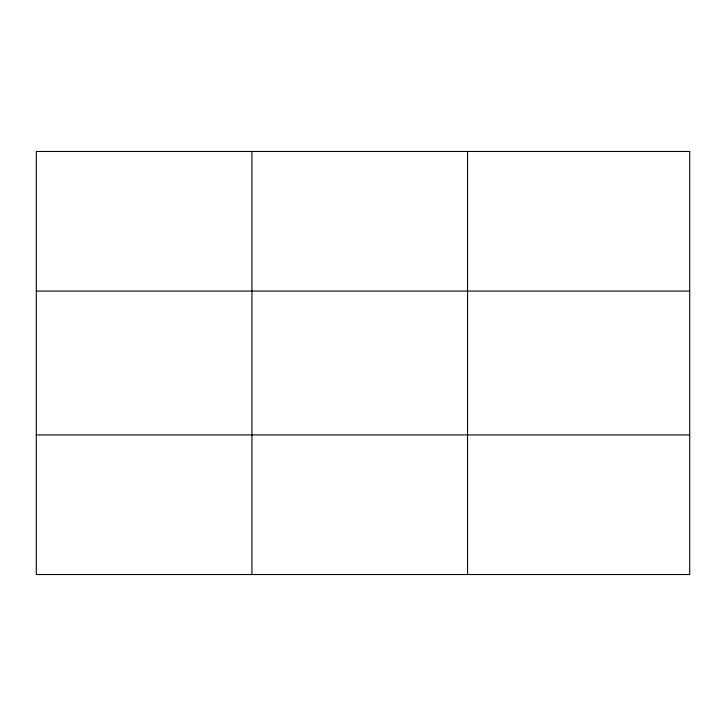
<?xml version="1.0" encoding="UTF-8"?>
<svg xmlns="http://www.w3.org/2000/svg" width="726" height="726" viewBox="0 0 726 726"><rect width="100%" height="100%" fill="white"/><g stroke="black" fill="none" stroke-linecap="round" stroke-linejoin="round"><path stroke-width="1.09" d="M251.922 574.52L251.922 151.48M467.544 574.52L467.544 151.48M36.3 291.081L689.7 291.081M36.3 434.919L689.7 434.919M689.7 151.48L689.7 574.52L36.3 574.52L36.3 151.48L689.7 151.48"/></g></svg>
